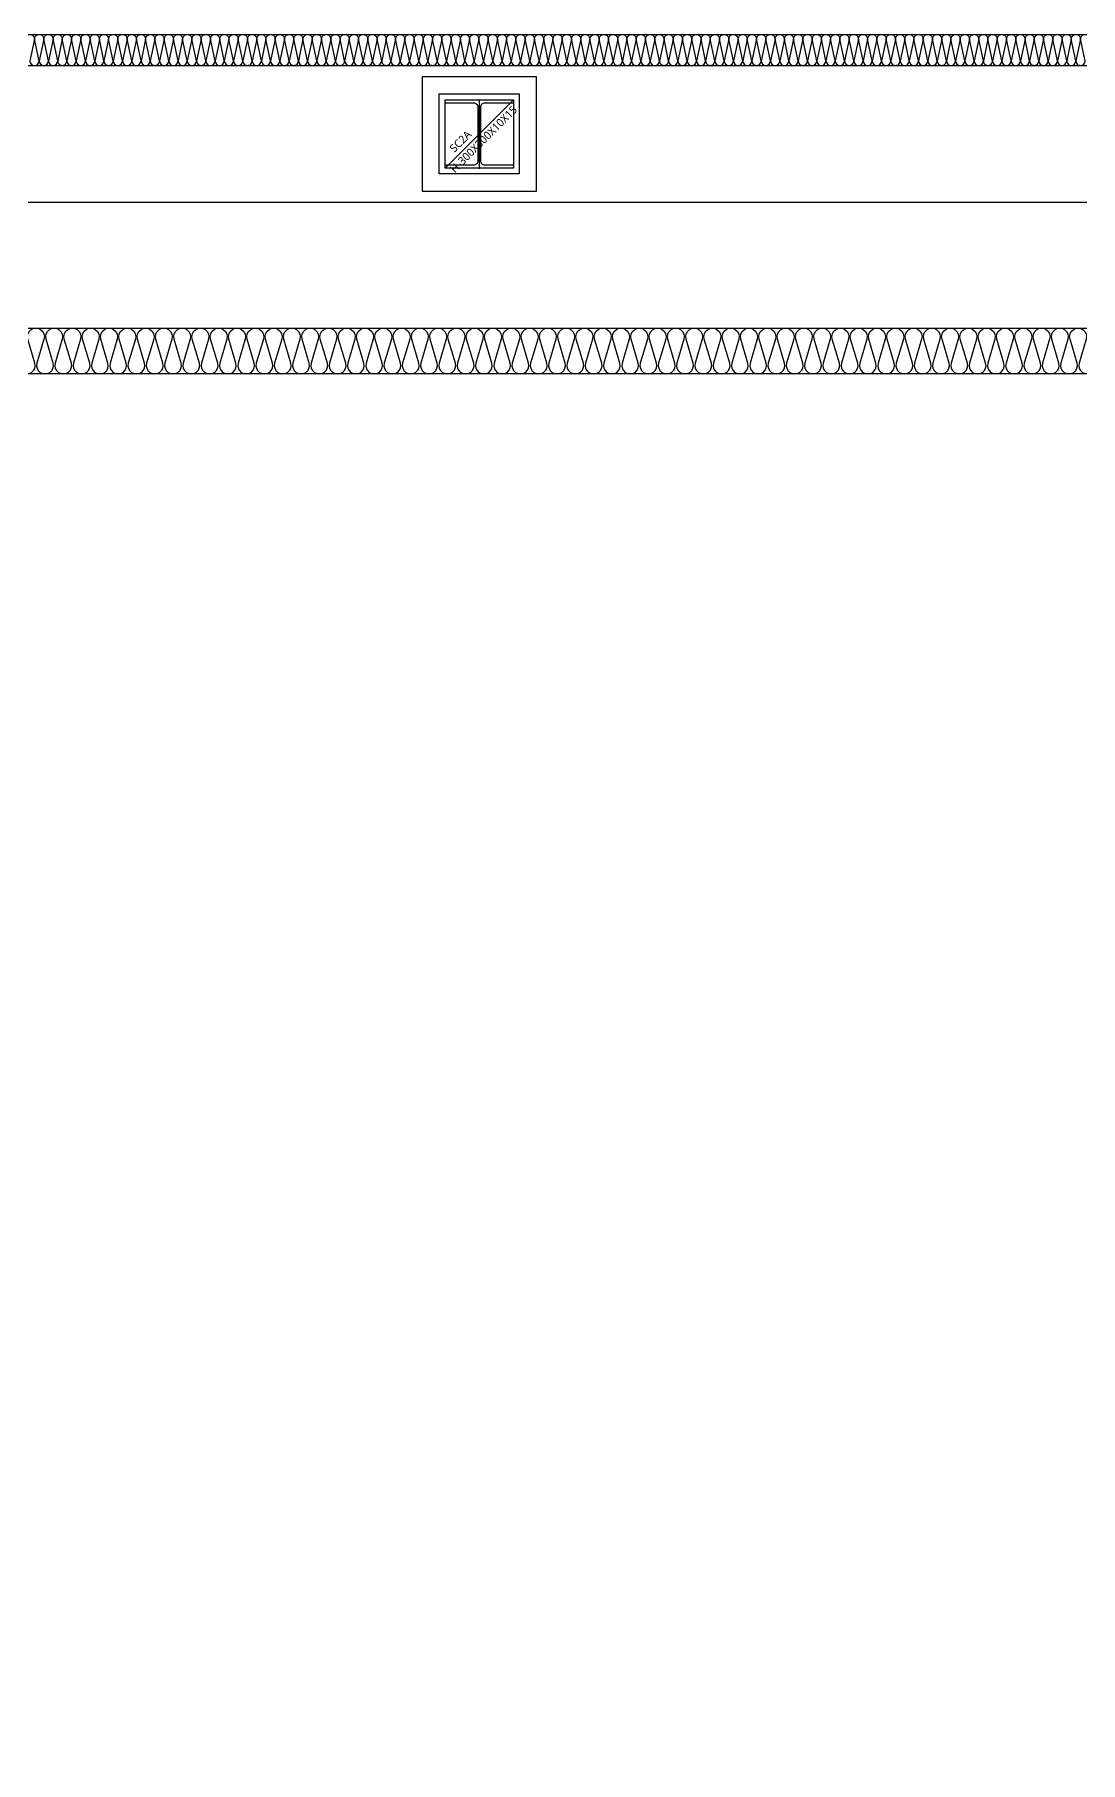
# Model space of a CAD drawing. Header units: millimetres. Extents: x 0 to 420500, y 0 to 297000.
# Drawn here: x 176323 to 180899, y 243629 to 251188 of the extents above; entities that cross this region are included whole.
import ezdxf
from ezdxf.enums import TextEntityAlignment as Align
from ezdxf.xclip import XClip

# ---------------------------------------------------------------- set-up
doc = ezdxf.new("R2010")
doc.units = ezdxf.units.MM
doc.header["$LTSCALE"] = 5000
doc.header["$XCLIPFRAME"] = 0
doc.linetypes.add('CONTINOUS', pattern=[0])
doc.layers.add('arch', color=8, linetype='Continuous')
doc.layers.add('TRAY', color=3, linetype='Continuous')
doc.styles.add('스타일1', font='malgun.ttf')

# ---------------------------------------------------------------- blocks, each defined once
blk = doc.blocks.new('*U54')
at = {"color": 0}
for points in [[(-29208.1, 0, -0.414214), (-29223.1, 15), (-29208.1, 85, 1), (-29238.1, 85), (-29223.1, 15, -0.414214), (-29238.1, 0, 0.414214)], [(-29178.1, 0, -0.414214), (-29193.1, 15), (-29178.1, 85, 1), (-29208.1, 85), (-29193.1, 15, -0.414214), (-29208.1, 0, 0.414214)], [(-29148.1, 0, -0.414214), (-29163.1, 15), (-29148.1, 85, 1), (-29178.1, 85), (-29163.1, 15, -0.414214), (-29178.1, 0, 0.414214)], [(-29118.1, 0, -0.414214), (-29133.1, 15), (-29118.1, 85, 1), (-29148.1, 85), (-29133.1, 15, -0.414214), (-29148.1, 0, 0.414214)], [(-29088.1, 0, -0.414214), (-29103.1, 15), (-29088.1, 85, 1), (-29118.1, 85), (-29103.1, 15, -0.414214), (-29118.1, 0, 0.414214)], [(-29058.1, 0, -0.414214), (-29073.1, 15), (-29058.1, 85, 1), (-29088.1, 85), (-29073.1, 15, -0.414214), (-29088.1, 0, 0.414214)], [(-29028.1, 0, -0.414214), (-29043.1, 15), (-29028.1, 85, 1), (-29058.1, 85), (-29043.1, 15, -0.414214), (-29058.1, 0, 0.414214)], [(-28998.1, 0, -0.414214), (-29013.1, 15), (-28998.1, 85, 1), (-29028.1, 85), (-29013.1, 15, -0.414214), (-29028.1, 0, 0.414214)], [(-28968.1, 0, -0.414214), (-28983.1, 15), (-28968.1, 85, 1), (-28998.1, 85), (-28983.1, 15, -0.414214), (-28998.1, 0, 0.414214)], [(-28938.1, 0, -0.414214), (-28953.1, 15), (-28938.1, 85, 1), (-28968.1, 85), (-28953.1, 15, -0.414214), (-28968.1, 0, 0.414214)], [(-28908.1, 0, -0.414214), (-28923.1, 15), (-28908.1, 85, 1), (-28938.1, 85), (-28923.1, 15, -0.414214), (-28938.1, 0, 0.414214)], [(-28878.1, 0, -0.414214), (-28893.1, 15), (-28878.1, 85, 1), (-28908.1, 85), (-28893.1, 15, -0.414214), (-28908.1, 0, 0.414214)], [(-28848.1, 0, -0.414214), (-28863.1, 15), (-28848.1, 85, 1), (-28878.1, 85), (-28863.1, 15, -0.414214), (-28878.1, 0, 0.414214)], [(-28818.1, 0, -0.414214), (-28833.1, 15), (-28818.1, 85, 1), (-28848.1, 85), (-28833.1, 15, -0.414214), (-28848.1, 0, 0.414214)], [(-28788.1, 0, -0.414214), (-28803.1, 15), (-28788.1, 85, 1), (-28818.1, 85), (-28803.1, 15, -0.414214), (-28818.1, 0, 0.414214)], [(-28758.1, 0, -0.414214), (-28773.1, 15), (-28758.1, 85, 1), (-28788.1, 85), (-28773.1, 15, -0.414214), (-28788.1, 0, 0.414214)], [(-28728.1, 0, -0.414214), (-28743.1, 15), (-28728.1, 85, 1), (-28758.1, 85), (-28743.1, 15, -0.414214), (-28758.1, 0, 0.414214)], [(-28698.1, 0, -0.414214), (-28713.1, 15), (-28698.1, 85, 1), (-28728.1, 85), (-28713.1, 15, -0.414214), (-28728.1, 0, 0.414214)], [(-28668.1, 0, -0.414214), (-28683.1, 15), (-28668.1, 85, 1), (-28698.1, 85), (-28683.1, 15, -0.414214), (-28698.1, 0, 0.414214)], [(-28638.1, 0, -0.414214), (-28653.1, 15), (-28638.1, 85, 1), (-28668.1, 85), (-28653.1, 15, -0.414214), (-28668.1, 0, 0.414214)], [(-28608.1, 0, -0.414214), (-28623.1, 15), (-28608.1, 85, 1), (-28638.1, 85), (-28623.1, 15, -0.414214), (-28638.1, 0, 0.414214)], [(-28578.1, 0, -0.414214), (-28593.1, 15), (-28578.1, 85, 1), (-28608.1, 85), (-28593.1, 15, -0.414214), (-28608.1, 0, 0.414214)], [(-28548.1, 0, -0.414214), (-28563.1, 15), (-28548.1, 85, 1), (-28578.1, 85), (-28563.1, 15, -0.414214), (-28578.1, 0, 0.414214)], [(-28518.1, 0, -0.414214), (-28533.1, 15), (-28518.1, 85, 1), (-28548.1, 85), (-28533.1, 15, -0.414214), (-28548.1, 0, 0.414214)], [(-28488.1, 0, -0.414214), (-28503.1, 15), (-28488.1, 85, 1), (-28518.1, 85), (-28503.1, 15, -0.414214), (-28518.1, 0, 0.414214)], [(-28458.1, 0, -0.414214), (-28473.1, 15), (-28458.1, 85, 1), (-28488.1, 85), (-28473.1, 15, -0.414214), (-28488.1, 0, 0.414214)], [(-28428.1, 0, -0.414214), (-28443.1, 15), (-28428.1, 85, 1), (-28458.1, 85), (-28443.1, 15, -0.414214), (-28458.1, 0, 0.414214)], [(-28398.1, 0, -0.414214), (-28413.1, 15), (-28398.1, 85, 1), (-28428.1, 85), (-28413.1, 15, -0.414214), (-28428.1, 0, 0.414214)], [(-28368.1, 0, -0.414214), (-28383.1, 15), (-28368.1, 85, 1), (-28398.1, 85), (-28383.1, 15, -0.414214), (-28398.1, 0, 0.414214)], [(-28338.1, 0, -0.414214), (-28353.1, 15), (-28338.1, 85, 1), (-28368.1, 85), (-28353.1, 15, -0.414214), (-28368.1, 0, 0.414214)], [(-28308.1, 0, -0.414214), (-28323.1, 15), (-28308.1, 85, 1), (-28338.1, 85), (-28323.1, 15, -0.414214), (-28338.1, 0, 0.414214)], [(-28278.1, 0, -0.414214), (-28293.1, 15), (-28278.1, 85, 1), (-28308.1, 85), (-28293.1, 15, -0.414214), (-28308.1, 0, 0.414214)], [(-28248.1, 0, -0.414214), (-28263.1, 15), (-28248.1, 85, 1), (-28278.1, 85), (-28263.1, 15, -0.414214), (-28278.1, 0, 0.414214)], [(-28218.1, 0, -0.414214), (-28233.1, 15), (-28218.1, 85, 1), (-28248.1, 85), (-28233.1, 15, -0.414214), (-28248.1, 0, 0.414214)], [(-28188.1, 0, -0.414214), (-28203.1, 15), (-28188.1, 85, 1), (-28218.1, 85), (-28203.1, 15, -0.414214), (-28218.1, 0, 0.414214)], [(-28158.1, 0, -0.414214), (-28173.1, 15), (-28158.1, 85, 1), (-28188.1, 85), (-28173.1, 15, -0.414214), (-28188.1, 0, 0.414214)], [(-28128.1, 0, -0.414214), (-28143.1, 15), (-28128.1, 85, 1), (-28158.1, 85), (-28143.1, 15, -0.414214), (-28158.1, 0, 0.414214)], [(-28098.1, 0, -0.414214), (-28113.1, 15), (-28098.1, 85, 1), (-28128.1, 85), (-28113.1, 15, -0.414214), (-28128.1, 0, 0.414214)], [(-28068.1, 0, -0.414214), (-28083.1, 15), (-28068.1, 85, 1), (-28098.1, 85), (-28083.1, 15, -0.414214), (-28098.1, 0, 0.414214)], [(-28038.1, 0, -0.414214), (-28053.1, 15), (-28038.1, 85, 1), (-28068.1, 85), (-28053.1, 15, -0.414214), (-28068.1, 0, 0.414214)], [(-28008.1, 0, -0.414214), (-28023.1, 15), (-28008.1, 85, 1), (-28038.1, 85), (-28023.1, 15, -0.414214), (-28038.1, 0, 0.414214)], [(-27978.1, 0, -0.414214), (-27993.1, 15), (-27978.1, 85, 1), (-28008.1, 85), (-27993.1, 15, -0.414214), (-28008.1, 0, 0.414214)], [(-27948.1, 0, -0.414214), (-27963.1, 15), (-27948.1, 85, 1), (-27978.1, 85), (-27963.1, 15, -0.414214), (-27978.1, 0, 0.414214)], [(-27918.1, 0, -0.414214), (-27933.1, 15), (-27918.1, 85, 1), (-27948.1, 85), (-27933.1, 15, -0.414214), (-27948.1, 0, 0.414214)], [(-27888.1, 0, -0.414214), (-27903.1, 15), (-27888.1, 85, 1), (-27918.1, 85), (-27903.1, 15, -0.414214), (-27918.1, 0, 0.414214)], [(-27858.1, 0, -0.414214), (-27873.1, 15), (-27858.1, 85, 1), (-27888.1, 85), (-27873.1, 15, -0.414214), (-27888.1, 0, 0.414214)], [(-27828.1, 0, -0.414214), (-27843.1, 15), (-27828.1, 85, 1), (-27858.1, 85), (-27843.1, 15, -0.414214), (-27858.1, 0, 0.414214)], [(-27798.1, 0, -0.414214), (-27813.1, 15), (-27798.1, 85, 1), (-27828.1, 85), (-27813.1, 15, -0.414214), (-27828.1, 0, 0.414214)], [(-27768.1, 0, -0.414214), (-27783.1, 15), (-27768.1, 85, 1), (-27798.1, 85), (-27783.1, 15, -0.414214), (-27798.1, 0, 0.414214)], [(-27738.1, 0, -0.414214), (-27753.1, 15), (-27738.1, 85, 1), (-27768.1, 85), (-27753.1, 15, -0.414214), (-27768.1, 0, 0.414214)], [(-27708.1, 0, -0.414214), (-27723.1, 15), (-27708.1, 85, 1), (-27738.1, 85), (-27723.1, 15, -0.414214), (-27738.1, 0, 0.414214)], [(-27678.1, 0, -0.414214), (-27693.1, 15), (-27678.1, 85, 1), (-27708.1, 85), (-27693.1, 15, -0.414214), (-27708.1, 0, 0.414214)], [(-27648.1, 0, -0.414214), (-27663.1, 15), (-27648.1, 85, 1), (-27678.1, 85), (-27663.1, 15, -0.414214), (-27678.1, 0, 0.414214)], [(-27618.1, 0, -0.414214), (-27633.1, 15), (-27618.1, 85, 1), (-27648.1, 85), (-27633.1, 15, -0.414214), (-27648.1, 0, 0.414214)], [(-27588.1, 0, -0.414214), (-27603.1, 15), (-27588.1, 85, 1), (-27618.1, 85), (-27603.1, 15, -0.414214), (-27618.1, 0, 0.414214)], [(-27558.1, 0, -0.414214), (-27573.1, 15), (-27558.1, 85, 1), (-27588.1, 85), (-27573.1, 15, -0.414214), (-27588.1, 0, 0.414214)], [(-27528.1, 0, -0.414214), (-27543.1, 15), (-27528.1, 85, 1), (-27558.1, 85), (-27543.1, 15, -0.414214), (-27558.1, 0, 0.414214)], [(-27498.1, 0, -0.414214), (-27513.1, 15), (-27498.1, 85, 1), (-27528.1, 85), (-27513.1, 15, -0.414214), (-27528.1, 0, 0.414214)], [(-27468.1, 0, -0.414214), (-27483.1, 15), (-27468.1, 85, 1), (-27498.1, 85), (-27483.1, 15, -0.414214), (-27498.1, 0, 0.414214)], [(-27438.1, 0, -0.414214), (-27453.1, 15), (-27438.1, 85, 1), (-27468.1, 85), (-27453.1, 15, -0.414214), (-27468.1, 0, 0.414214)], [(-27408.1, 0, -0.414214), (-27423.1, 15), (-27408.1, 85, 1), (-27438.1, 85), (-27423.1, 15, -0.414214), (-27438.1, 0, 0.414214)], [(-27378.1, 0, -0.414214), (-27393.1, 15), (-27378.1, 85, 1), (-27408.1, 85), (-27393.1, 15, -0.414214), (-27408.1, 0, 0.414214)], [(-27348.1, 0, -0.414214), (-27363.1, 15), (-27348.1, 85, 1), (-27378.1, 85), (-27363.1, 15, -0.414214), (-27378.1, 0, 0.414214)], [(-27318.1, 0, -0.414214), (-27333.1, 15), (-27318.1, 85, 1), (-27348.1, 85), (-27333.1, 15, -0.414214), (-27348.1, 0, 0.414214)], [(-27288.1, 0, -0.414214), (-27303.1, 15), (-27288.1, 85, 1), (-27318.1, 85), (-27303.1, 15, -0.414214), (-27318.1, 0, 0.414214)], [(-27258.1, 0, -0.414214), (-27273.1, 15), (-27258.1, 85, 1), (-27288.1, 85), (-27273.1, 15, -0.414214), (-27288.1, 0, 0.414214)], [(-27228.1, 0, -0.414214), (-27243.1, 15), (-27228.1, 85, 1), (-27258.1, 85), (-27243.1, 15, -0.414214), (-27258.1, 0, 0.414214)], [(-27198.1, 0, -0.414214), (-27213.1, 15), (-27198.1, 85, 1), (-27228.1, 85), (-27213.1, 15, -0.414214), (-27228.1, 0, 0.414214)], [(-27168.1, 0, -0.414214), (-27183.1, 15), (-27168.1, 85, 1), (-27198.1, 85), (-27183.1, 15, -0.414214), (-27198.1, 0, 0.414214)], [(-27138.1, 0, -0.414214), (-27153.1, 15), (-27138.1, 85, 1), (-27168.1, 85), (-27153.1, 15, -0.414214), (-27168.1, 0, 0.414214)], [(-27108.1, 0, -0.414214), (-27123.1, 15), (-27108.1, 85, 1), (-27138.1, 85), (-27123.1, 15, -0.414214), (-27138.1, 0, 0.414214)], [(-27078.1, 0, -0.414214), (-27093.1, 15), (-27078.1, 85, 1), (-27108.1, 85), (-27093.1, 15, -0.414214), (-27108.1, 0, 0.414214)], [(-27048.1, 0, -0.414214), (-27063.1, 15), (-27048.1, 85, 1), (-27078.1, 85), (-27063.1, 15, -0.414214), (-27078.1, 0, 0.414214)], [(-27018.1, 0, -0.414214), (-27033.1, 15), (-27018.1, 85, 1), (-27048.1, 85), (-27033.1, 15, -0.414214), (-27048.1, 0, 0.414214)], [(-26988.1, 0, -0.414214), (-27003.1, 15), (-26988.1, 85, 1), (-27018.1, 85), (-27003.1, 15, -0.414214), (-27018.1, 0, 0.414214)], [(-26958.1, 0, -0.414214), (-26973.1, 15), (-26958.1, 85, 1), (-26988.1, 85), (-26973.1, 15, -0.414214), (-26988.1, 0, 0.414214)], [(-26928.1, 0, -0.414214), (-26943.1, 15), (-26928.1, 85, 1), (-26958.1, 85), (-26943.1, 15, -0.414214), (-26958.1, 0, 0.414214)], [(-26898.1, 0, -0.414214), (-26913.1, 15), (-26898.1, 85, 1), (-26928.1, 85), (-26913.1, 15, -0.414214), (-26928.1, 0, 0.414214)], [(-26868.1, 0, -0.414214), (-26883.1, 15), (-26868.1, 85, 1), (-26898.1, 85), (-26883.1, 15, -0.414214), (-26898.1, 0, 0.414214)], [(-26838.1, 0, -0.414214), (-26853.1, 15), (-26838.1, 85, 1), (-26868.1, 85), (-26853.1, 15, -0.414214), (-26868.1, 0, 0.414214)], [(-26808.1, 0, -0.414214), (-26823.1, 15), (-26808.1, 85, 1), (-26838.1, 85), (-26823.1, 15, -0.414214), (-26838.1, 0, 0.414214)], [(-26778.1, 0, -0.414214), (-26793.1, 15), (-26778.1, 85, 1), (-26808.1, 85), (-26793.1, 15, -0.414214), (-26808.1, 0, 0.414214)], [(-26748.1, 0, -0.414214), (-26763.1, 15), (-26748.1, 85, 1), (-26778.1, 85), (-26763.1, 15, -0.414214), (-26778.1, 0, 0.414214)], [(-26718.1, 0, -0.414214), (-26733.1, 15), (-26718.1, 85, 1), (-26748.1, 85), (-26733.1, 15, -0.414214), (-26748.1, 0, 0.414214)], [(-26688.1, 0, -0.414214), (-26703.1, 15), (-26688.1, 85, 1), (-26718.1, 85), (-26703.1, 15, -0.414214), (-26718.1, 0, 0.414214)], [(-26658.1, 0, -0.414214), (-26673.1, 15), (-26658.1, 85, 1), (-26688.1, 85), (-26673.1, 15, -0.414214), (-26688.1, 0, 0.414214)], [(-26628.1, 0, -0.414214), (-26643.1, 15), (-26628.1, 85, 1), (-26658.1, 85), (-26643.1, 15, -0.414214), (-26658.1, 0, 0.414214)], [(-26598.1, 0, -0.414214), (-26613.1, 15), (-26598.1, 85, 1), (-26628.1, 85), (-26613.1, 15, -0.414214), (-26628.1, 0, 0.414214)], [(-26568.1, 0, -0.414214), (-26583.1, 15), (-26568.1, 85, 1), (-26598.1, 85), (-26583.1, 15, -0.414214), (-26598.1, 0, 0.414214)], [(-26538.1, 0, -0.414214), (-26553.1, 15), (-26538.1, 85, 1), (-26568.1, 85), (-26553.1, 15, -0.414214), (-26568.1, 0, 0.414214)], [(-26508.1, 0, -0.414214), (-26523.1, 15), (-26508.1, 85, 1), (-26538.1, 85), (-26523.1, 15, -0.414214), (-26538.1, 0, 0.414214)], [(-26478.1, 0, -0.414214), (-26493.1, 15), (-26478.1, 85, 1), (-26508.1, 85), (-26493.1, 15, -0.414214), (-26508.1, 0, 0.414214)], [(-26448.1, 0, -0.414214), (-26463.1, 15), (-26448.1, 85, 1), (-26478.1, 85), (-26463.1, 15, -0.414214), (-26478.1, 0, 0.414214)], [(-26418.1, 0, -0.414214), (-26433.1, 15), (-26418.1, 85, 1), (-26448.1, 85), (-26433.1, 15, -0.414214), (-26448.1, 0, 0.414214)], [(-26388.1, 0, -0.414214), (-26403.1, 15), (-26388.1, 85, 1), (-26418.1, 85), (-26403.1, 15, -0.414214), (-26418.1, 0, 0.414214)], [(-26358.1, 0, -0.414214), (-26373.1, 15), (-26358.1, 85, 1), (-26388.1, 85), (-26373.1, 15, -0.414214), (-26388.1, 0, 0.414214)], [(-26328.1, 0, -0.414214), (-26343.1, 15), (-26328.1, 85, 1), (-26358.1, 85), (-26343.1, 15, -0.414214), (-26358.1, 0, 0.414214)], [(-26298.1, 0, -0.414214), (-26313.1, 15), (-26298.1, 85, 1), (-26328.1, 85), (-26313.1, 15, -0.414214), (-26328.1, 0, 0.414214)], [(-26268.1, 0, -0.414214), (-26283.1, 15), (-26268.1, 85, 1), (-26298.1, 85), (-26283.1, 15, -0.414214), (-26298.1, 0, 0.414214)], [(-26238.1, 0, -0.414214), (-26253.1, 15), (-26238.1, 85, 1), (-26268.1, 85), (-26253.1, 15, -0.414214), (-26268.1, 0, 0.414214)], [(-26208.1, 0, -0.414214), (-26223.1, 15), (-26208.1, 85, 1), (-26238.1, 85), (-26223.1, 15, -0.414214), (-26238.1, 0, 0.414214)], [(-26178.1, 0, -0.414214), (-26193.1, 15), (-26178.1, 85, 1), (-26208.1, 85), (-26193.1, 15, -0.414214), (-26208.1, 0, 0.414214)], [(-26148.1, 0, -0.414214), (-26163.1, 15), (-26148.1, 85, 1), (-26178.1, 85), (-26163.1, 15, -0.414214), (-26178.1, 0, 0.414214)], [(-26118.1, 0, -0.414214), (-26133.1, 15), (-26118.1, 85, 1), (-26148.1, 85), (-26133.1, 15, -0.414214), (-26148.1, 0, 0.414214)], [(-26088.1, 0, -0.414214), (-26103.1, 15), (-26088.1, 85, 1), (-26118.1, 85), (-26103.1, 15, -0.414214), (-26118.1, 0, 0.414214)], [(-26058.1, 0, -0.414214), (-26073.1, 15), (-26058.1, 85, 1), (-26088.1, 85), (-26073.1, 15, -0.414214), (-26088.1, 0, 0.414214)], [(-26028.1, 0, -0.414214), (-26043.1, 15), (-26028.1, 85, 1), (-26058.1, 85), (-26043.1, 15, -0.414214), (-26058.1, 0, 0.414214)], [(-25998.1, 0, -0.414214), (-26013.1, 15), (-25998.1, 85, 1), (-26028.1, 85), (-26013.1, 15, -0.414214), (-26028.1, 0, 0.414214)], [(-25968.1, 0, -0.414214), (-25983.1, 15), (-25968.1, 85, 1), (-25998.1, 85), (-25983.1, 15, -0.414214), (-25998.1, 0, 0.414214)], [(-25938.1, 0, -0.414214), (-25953.1, 15), (-25938.1, 85, 1), (-25968.1, 85), (-25953.1, 15, -0.414214), (-25968.1, 0, 0.414214)], [(-25908.1, 0, -0.414214), (-25923.1, 15), (-25908.1, 85, 1), (-25938.1, 85), (-25923.1, 15, -0.414214), (-25938.1, 0, 0.414214)], [(-25878.1, 0, -0.414214), (-25893.1, 15), (-25878.1, 85, 1), (-25908.1, 85), (-25893.1, 15, -0.414214), (-25908.1, 0, 0.414214)], [(-25848.1, 0, -0.414214), (-25863.1, 15), (-25848.1, 85, 1), (-25878.1, 85), (-25863.1, 15, -0.414214), (-25878.1, 0, 0.414214)], [(-25818.1, 0, -0.414214), (-25833.1, 15), (-25818.1, 85, 1), (-25848.1, 85), (-25833.1, 15, -0.414214), (-25848.1, 0, 0.414214)]]:
    blk.add_lwpolyline(points, format="xyb", dxfattribs=at)
blk = doc.blocks.new('S-SC2A')
at = {"color": 0}
blk.add_line((-150, -150), (150, 150), dxfattribs=at)
for points in [[(-175, 175), (175, 175), (175, -175), (-175, -175)], [(-150, 150), (150, 150), (150, -150), (-150, -150)]]:
    blk.add_lwpolyline(points, close=True, dxfattribs=at)
blk.add_lwpolyline([(-150, -150), (-150, -135), (-23, -135, 0.414214), (-5, -117), (-5, 117, 0.414214), (-23, 135), (-150, 135), (-150, 150), (150, 150), (150, 135), (23, 135, 0.414214), (5, 117), (5, -117, 0.414214), (23, -135), (150, -135), (150, -150)], format="xyb", close=True, dxfattribs=at)
at = {"color": 0, "style": '스타일1'}
blk.add_text('H-300X300X10X15', height=35, rotation=45, dxfattribs=at).set_placement((18.7, -22.5), align=Align.MIDDLE_CENTER)
blk.add_text('SC2A', height=35, rotation=45, dxfattribs=at).set_placement((-108.6, -82.9))
blk = doc.blocks.new('XR-PLAN', base_point=(461, 408.4))
at = {"layer": 'arch'}
for p, q in [((58870, 86335), (112935, 86335)), ((58855, 86200), (112800, 86200))]:
    blk.add_line(p, q, dxfattribs=at)
at = {"layer": 'arch', "linetype": 'CONTINOUS'}
blk.add_line((97000, 86047), (97000, 85747), dxfattribs=at)
at = {"layer": 'arch', "ltscale": 3}
blk.add_lwpolyline([(96750, 85650), (97250, 85650), (97250, 86150), (96750, 86150)], close=True, dxfattribs=at)
at = {"layer": 'arch'}
blk.add_lwpolyline([(91200, 71675), (112200, 71675), (112200, 85600), (76200, 85600), (76200, 72600)], dxfattribs=at)
blk.add_lwpolyline([(94984.5, 84897.7, 1.337394), (95055.5, 84897.7), (95024.5, 85002.8, -1.337394), (95095.5, 85002.8), (95064.5, 84897.7, 1.337394), (95135.5, 84897.7), (95104.5, 85002.8, -1.337394), (95175.5, 85002.8), (95144.5, 84897.7, 1.337394), (95215.5, 84897.7), (95184.5, 85002.8, -1.337394), (95255.5, 85002.8), (95224.5, 84897.7, 1.337394), (95295.5, 84897.7), (95264.5, 85002.8, -1.337394), (95335.5, 85002.8), (95304.5, 84897.7, 1.337394), (95375.5, 84897.7), (95344.5, 85002.8, -1.337394), (95415.5, 85002.8), (95384.5, 84897.7, 1.337394), (95455.5, 84897.7), (95424.5, 85002.8, -1.337394), (95495.5, 85002.8), (95464.5, 84897.7, 1.337394), (95535.5, 84897.7), (95504.5, 85002.8, -1.337394), (95575.5, 85002.8), (95544.5, 84897.7, 1.337394), (95615.5, 84897.7), (95584.5, 85002.8, -1.337394), (95655.5, 85002.8), (95624.5, 84897.7, 1.337394), (95695.5, 84897.7), (95664.5, 85002.8, -1.337394), (95735.5, 85002.8), (95704.5, 84897.7, 1.337394), (95775.5, 84897.7), (95744.5, 85002.8, -1.337394), (95815.5, 85002.8), (95784.5, 84897.7, 1.337394), (95855.5, 84897.7), (95824.5, 85002.8, -1.337394), (95895.5, 85002.8), (95864.5, 84897.7, 1.337394), (95935.5, 84897.7), (95904.5, 85002.8, -1.337394), (95975.5, 85002.8), (95944.5, 84897.7, 1.337394), (96015.5, 84897.7), (95984.5, 85002.8, -1.337394), (96055.5, 85002.8), (96024.5, 84897.7, 1.337394), (96095.5, 84897.7), (96064.5, 85002.8, -1.337394), (96135.5, 85002.8), (96104.5, 84897.7, 1.337394), (96175.5, 84897.7), (96144.5, 85002.8, -1.337394), (96215.5, 85002.8), (96184.5, 84897.7, 1.337394), (96255.5, 84897.7), (96224.5, 85002.8, -1.337394), (96295.5, 85002.8), (96264.5, 84897.7, 1.337394), (96335.5, 84897.7), (96304.5, 85002.8, -1.337394), (96375.5, 85002.8), (96344.5, 84897.7, 1.337394), (96415.5, 84897.7), (96384.5, 85002.8, -1.337394), (96455.5, 85002.8), (96424.5, 84897.7, 1.337394), (96495.5, 84897.7), (96464.5, 85002.8, -1.337394), (96535.5, 85002.8), (96504.5, 84897.7, 1.337394), (96575.5, 84897.7), (96544.5, 85002.8, -1.337394), (96615.5, 85002.8), (96584.5, 84897.7, 1.337394), (96655.5, 84897.7), (96624.5, 85002.8, -1.337394), (96695.5, 85002.8), (96664.5, 84897.7, 1.337394), (96735.5, 84897.7), (96704.5, 85002.8, -1.337394), (96775.5, 85002.8), (96744.5, 84897.7, 1.337394), (96815.5, 84897.7), (96784.5, 85002.8, -1.337394), (96855.5, 85002.8), (96824.5, 84897.7, 1.337394), (96895.5, 84897.7), (96864.5, 85002.8, -1.337394), (96935.5, 85002.8), (96904.5, 84897.7, 1.337394), (96975.5, 84897.7), (96944.5, 85002.8, -1.337394), (97015.5, 85002.8), (96984.5, 84897.7, 1.337394), (97055.5, 84897.7), (97024.5, 85002.8, -1.337394), (97095.5, 85002.8), (97064.5, 84897.7, 1.337394), (97135.5, 84897.7), (97104.5, 85002.8, -1.337394), (97175.5, 85002.8), (97144.5, 84897.7, 1.337394), (97215.5, 84897.7), (97184.5, 85002.8, -1.337394), (97255.5, 85002.8), (97224.5, 84897.7, 1.337394), (97295.5, 84897.7), (97264.5, 85002.8, -1.337394), (97335.5, 85002.8), (97304.5, 84897.7, 1.337394), (97375.5, 84897.7), (97344.5, 85002.8, -1.337394), (97415.5, 85002.8), (97384.5, 84897.7, 1.337394), (97455.5, 84897.7), (97424.5, 85002.8, -1.337394), (97495.5, 85002.8), (97464.5, 84897.7, 1.337394), (97535.5, 84897.7), (97504.5, 85002.8, -1.337394), (97575.5, 85002.8), (97544.5, 84897.7, 1.337394), (97615.5, 84897.7), (97584.5, 85002.8, -1.337394), (97655.5, 85002.8), (97624.5, 84897.7, 1.337394), (97695.5, 84897.7), (97664.5, 85002.8, -1.337394), (97735.5, 85002.8), (97704.5, 84897.7, 1.337394), (97775.5, 84897.7), (97744.5, 85002.8, -1.337394), (97815.5, 85002.8), (97784.5, 84897.7, 1.337394), (97855.5, 84897.7), (97824.5, 85002.8, -1.337394), (97895.5, 85002.8), (97864.5, 84897.7, 1.337394), (97935.5, 84897.7), (97904.5, 85002.8, -1.337394), (97975.5, 85002.8), (97944.5, 84897.7, 1.337394), (98015.5, 84897.7), (97984.5, 85002.8, -1.337394), (98055.5, 85002.8), (98024.5, 84897.7, 1.337394), (98095.5, 84897.7), (98064.5, 85002.8, -1.337394), (98135.5, 85002.8), (98104.5, 84897.7, 1.337394), (98175.5, 84897.7), (98144.5, 85002.8, -1.337394), (98215.5, 85002.8), (98184.5, 84897.7, 1.337394), (98255.5, 84897.7), (98224.5, 85002.8, -1.337394), (98295.5, 85002.8), (98264.5, 84897.7, 1.337394), (98335.5, 84897.7), (98304.5, 85002.8, -1.337394), (98375.5, 85002.8), (98344.5, 84897.7, 1.337394), (98415.5, 84897.7), (98384.5, 85002.8, -1.337394), (98455.5, 85002.8), (98424.5, 84897.7, 1.337394), (98495.5, 84897.7), (98464.5, 85002.8, -1.337394), (98535.5, 85002.8), (98504.5, 84897.7, 1.337394), (98575.5, 84897.7), (98544.5, 85002.8, -1.337394), (98615.5, 85002.8), (98584.5, 84897.7, 1.337394), (98655.5, 84897.7), (98624.5, 85002.8, -1.337394), (98695.5, 85002.8), (98664.5, 84897.7, 1.337394), (98735.5, 84897.7), (98704.5, 85002.8, -1.337394), (98775.5, 85002.8), (98744.5, 84897.7, 1.337394), (98815.5, 84897.7), (98784.5, 85002.8, -1.337394), (98855.5, 85002.8), (98824.5, 84897.7, 1.337394), (98895.5, 84897.7), (98864.5, 85002.8, -1.337394), (98935.5, 85002.8), (98904.5, 84897.7, 1.337394), (98975.5, 84897.7), (98944.5, 85002.8, -1.337394), (99015.5, 85002.8), (98984.5, 84897.7, 1.337394), (99055.5, 84897.7), (99024.5, 85002.8, -1.337394), (99095.5, 85002.8), (99064.5, 84897.7, 1.337394), (99135.5, 84897.7), (99104.5, 85002.8, -1.337394), (99175.5, 85002.8), (99144.5, 84897.7, 1.337394), (99215.5, 84897.7), (99184.5, 85002.8, -1.337394), (99255.5, 85002.8), (99224.5, 84897.7, 1.337394), (99295.5, 84897.7), (99264.5, 85002.8, -1.337394), (99335.5, 85002.8), (99304.5, 84897.7, 1.337394), (99375.5, 84897.7), (99344.5, 85002.8, -1.337394), (99415.5, 85002.8), (99384.5, 84897.7, 1.337394), (99455.5, 84897.7), (99424.5, 85002.8, -1.337394), (99495.5, 85002.8), (99464.5, 84897.7, 1.337394), (99535.5, 84897.7), (99504.5, 85002.8, -1.337394), (99575.5, 85002.8), (99544.5, 84897.7, 1.337394), (99615.5, 84897.7), (99584.5, 85002.8, -1.337394), (99655.5, 85002.8), (99624.5, 84897.7, 1.337394), (99695.5, 84897.7)], format="xyb", dxfattribs=at)
blk.add_lwpolyline([(91700, 75258.3), (91900, 75258.3), (91900, 74050.3), (111700, 74050.3), (111700, 84850.3), (91900, 84850.3), (91900, 76458.3), (91700, 76458.3), (91700, 85050.3), (111900, 85050.3), (111900, 73850.3), (91700, 73850.3)], close=True, dxfattribs=at)
at = {"layer": 'arch', "xscale": 1.35, "yscale": 1.35, "zscale": 1.35, "rotation": 180}
blk.add_blockref('*U54', (60179.5, 86335), dxfattribs=at)
at = {"layer": 'arch'}
blk.add_blockref('S-SC2A', (97000, 85900), dxfattribs=at)
blk = doc.blocks.new('XR-배치도', base_point=(461, 408.4))
ref = blk.add_blockref('XR-PLAN', (281310.6, 275110.5), dxfattribs=dict(rotation=47.15620461600879))
XClip(ref).set_block_clipping_path([(10268.6550578449, 25854.0591988688), (121697.9567652801, 114201.9318804346)])

msp = doc.modelspace()

# ---------------------------------------------------------------- block references
at = {"layer": 'TRAY'}
ref = msp.add_blockref('XR-배치도', (-310662.8, 184385.1), dxfattribs=dict(at, rotation=312.8437953840571))
XClip(ref).set_block_clipping_path([(355016.7243769546, 126994.5435289501), (152650.6807000034, 314675.0815890764), (386231.3503509208, 566532.8207304992), (588597.394027872, 378852.2826703729)])

doc.saveas('drawing.dxf')
